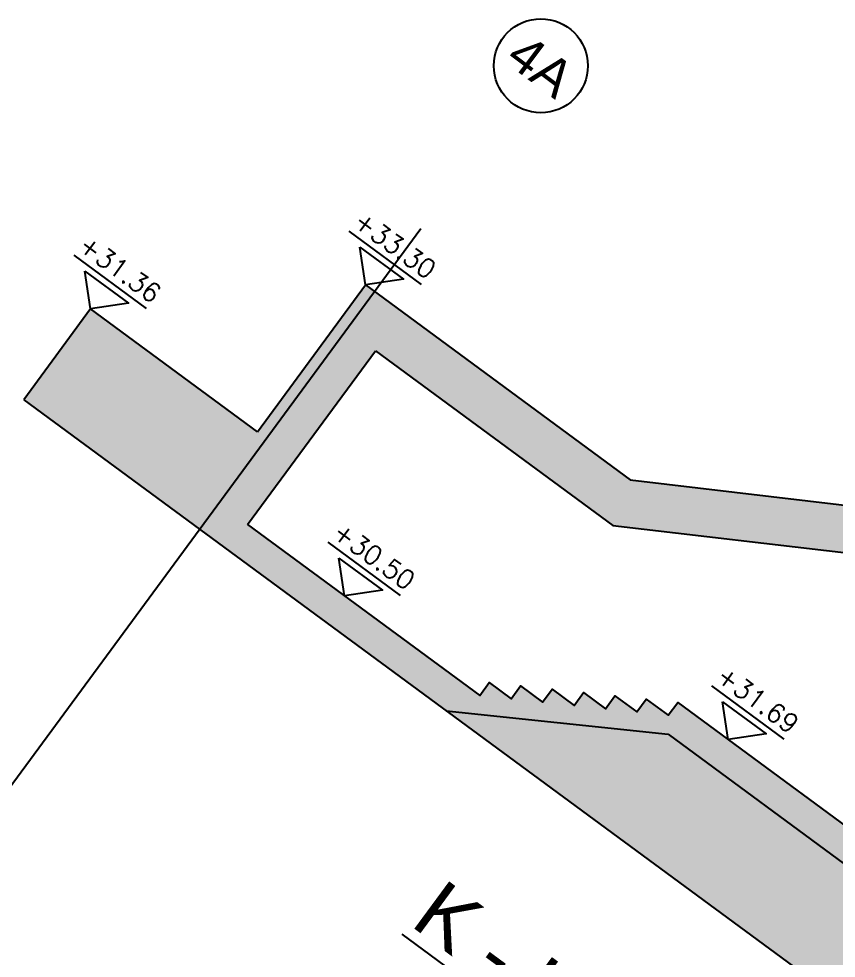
# Model space of a CAD drawing. Header units: millimetres. Extents: x 400392 to 401186, y 4543812 to 4544115.
# Drawn here: x 400753.24 to 400761.94, y 4544085.73 to 4544095.73 of the extents above; entities that cross this region are included whole.
import ezdxf
from ezdxf.enums import TextEntityAlignment as Align

# ---------------------------------------------------------------- set-up
doc = ezdxf.new("R2010")
doc.units = ezdxf.units.MM
for name, pattern in [('AKS', [3, 2.5, -0.25, 0, -0.25]), ('CONTINU', [0]), ('HIDDEN', [0.375, 0.25, -0.125])]:
    doc.linetypes.add(name, pattern=pattern)
for name, color, linetype in [('aks prota', 2, 'AKS'), ('caks prota', 4, 'Continuous'), ('kesit prota', 1, 'Continuous'), ('kesit tarama prota', 252, 'Continuous'), ('kot prota', 4, 'Continuous'), ('merdiven prota', 2, 'Continuous'), ('PRT-CST-rc_level', 6, 'Continuous'), ('PRT-CST-rc_levermark', 4, 'Continuous'), ('taks prota', 7, 'Continuous'), ('tplan prota', 7, 'Continuous')]:
    doc.layers.add(name, color=color, linetype=linetype)
doc.styles.add('Arial', font='Arial.ttf')
doc.styles.add('OLCU', font='romanstw.shx')
doc.styles.add('TAKS', font='Arial Unicode.ttf')

# ---------------------------------------------------------------- blocks, each defined once
blk = doc.blocks.new('KOTK5')
at = {"layer": 'PRT-CST-rc_levermark'}
blk.add_line((216.7, 160), (-213.3, 160), dxfattribs=at)
blk.add_lwpolyline([(130, 130), (-130, 130), (0, 0)], close=True, dxfattribs=at)
at = {"layer": 'PRT-CST-rc_level', "style": 'OLCU'}
blk.add_attdef('000.00', text='', height=90, dxfattribs=at).set_placement((0, 193.1), align=Align.CENTER)
blk = doc.blocks.new('K-K Kesiti')
at = {"layer": 'kesit tarama prota'}
h = blk.add_hatch(color=256, dxfattribs=at)
h.dxf.hatch_style = 1
h.paths.add_polyline_path([(401472.2186, 4543999.3071), (401469.1106, 4543999.3071), (401469.1106, 4544002.5471), (401468.6107, 4544002.5471), (401468.6103, 4544002.3601), (401468.3203, 4544002.3601), (401468.3203, 4544002.1901), (401468.0303, 4544002.1901), (401468.0303, 4544002.0201), (401467.7403, 4544002.0201), (401467.7403, 4544001.8501), (401467.4503, 4544001.8501), (401467.4503, 4544001.6801), (401467.1603, 4544001.6801), (401467.1603, 4544001.5101), (401466.8703, 4544001.5101), (401466.8703, 4544001.3401), (401466.5803, 4544001.3401), (401466.5803, 4544001.1701), (401466.2903, 4544001.1701), (401466.2903, 4544001.0001), (401466.0003, 4544001.0001), (401466.0003, 4544000.8301), (401465.7103, 4544000.8301), (401465.7103, 4544000.6601), (401465.4203, 4544000.6601), (401465.4203, 4544000.4901), (401465.1303, 4544000.4901), (401465.1303, 4544000.3201), (401464.8403, 4544000.3201), (401464.8403, 4544000.1501), (401464.5503, 4544000.1501), (401464.5503, 4543999.9801), (401464.2603, 4543999.9801), (401464.2603, 4543999.8101), (401463.9703, 4543999.8101), (401463.9703, 4543999.6401), (401460.7399, 4543999.6401), (401460.7399, 4543999.4701), (401460.4499, 4543999.4701), (401460.4499, 4543999.3001), (401460.1599, 4543999.3001), (401460.1599, 4543999.1301), (401459.8699, 4543999.1301), (401459.8699, 4543998.9601), (401459.5799, 4543998.9601), (401459.5799, 4543998.7901), (401459.2899, 4543998.7901), (401459.2899, 4543998.6201), (401458.9999, 4543998.6201), (401458.9999, 4543998.4501), (401455.9299, 4543998.4501), (401455.9299, 4544000.7471), (401459.0658, 4544000.7471), (401461.3481, 4544002.0471), (401463.9579, 4544002.0471), (401463.9579, 4544002.5471), (401461.2122, 4544002.5471), (401458.9299, 4544001.2471), (401455.4299, 4544001.2471), (401455.4299, 4543999.3071), (401453.2252, 4543999.3071), (401453.2252, 4543998.1071), (401472.2186, 4543998.1071)])
h.paths.add_polyline_path([(401463.7978, 4543999.3071), (401468.6106, 4544002.1285), (401468.6106, 4543999.3071)], flags=16)
at = {"layer": 'aks prota', "ltscale": 10}
blk.add_line((401455.5499, 4543977.0807), (401455.5499, 4544003.7327), dxfattribs=at)
at = {"layer": 'caks prota', "ltscale": 0.05}
blk.add_circle((401455.5499, 4544004.2327), 0.5, dxfattribs=at)
at = {"layer": 'kesit prota', "color": 1}
for p, q in [((401459.0658, 4544000.7471), (401461.3481, 4544002.0471)), ((401455.4299, 4543999.3071), (401455.4299, 4544001.2471)), ((401455.9299, 4543998.4501), (401455.9299, 4544000.7471)), ((401455.9299, 4544000.7471), (401459.0658, 4544000.7471)), ((401455.4299, 4543999.3071), (401453.2252, 4543999.3071))]:
    blk.add_line(p, q, dxfattribs=at)
for points in [[(401455.4299, 4544001.2471), (401458.9299, 4544001.2471), (401461.2122, 4544002.5471), (401463.9579, 4544002.5471), (401463.9579, 4544002.0471)], [(401455.9299, 4543998.4501), (401458.9999, 4543998.4501), (401458.9999, 4543998.6201), (401459.2899, 4543998.6201), (401459.2899, 4543998.7901), (401459.5799, 4543998.7901), (401459.5799, 4543998.9601), (401459.8699, 4543998.9601), (401459.8699, 4543999.1301), (401460.1599, 4543999.1301), (401460.1599, 4543999.3001), (401460.4499, 4543999.3001), (401460.4499, 4543999.4701), (401460.7399, 4543999.4701), (401460.7399, 4543999.6401), (401463.9703, 4543999.6401)], [(401453.2252, 4543998.1071), (401472.2186, 4543998.1071)]]:
    blk.add_lwpolyline(points, dxfattribs=at)
at = {"layer": 'merdiven prota', "linetype": 'HIDDEN', "ltscale": 10}
for points in [[(401453.2252, 4543999.3071), (401453.2252, 4543998.1071)], [(401458.8103, 4543998.1071), (401460.8574, 4543999.3071)], [(401460.8574, 4543999.3071), (401463.7978, 4543999.3071)]]:
    blk.add_lwpolyline(points, dxfattribs=at)
at = {"layer": 'kot prota', "linetype": 'CONTINU', "ltscale": 0.1}
ref = blk.add_blockref('KOTK5', (401455.4299, 4544001.2471), dxfattribs=dict(at, xscale=-0.002222222222222222, yscale=0.002222222222222222, zscale=0.002222222222222222, rotation=359.9999999999036))
ref.add_attrib('000.00', '+33.30', dxfattribs={"layer": 'PRT-CST-rc_level', "height": 0.2, "style": 'OLCU'}).set_placement((401455.4299, 4544001.6763), align=Align.CENTER)
ref = blk.add_blockref('KOTK5', (401461.4084, 4543999.6401), dxfattribs=dict(at, xscale=-0.002222222222222222, yscale=0.002222222222222222, zscale=0.002222222222222222, rotation=359.9999999999036))
ref.add_attrib('000.00', '+31.69', dxfattribs={"layer": 'PRT-CST-rc_level', "height": 0.2, "style": 'OLCU'}).set_placement((401461.4084, 4544000.0693), align=Align.CENTER)
ref = blk.add_blockref('KOTK5', (401453.2252, 4543999.3071), dxfattribs=dict(at, xscale=-0.002222222222222222, yscale=0.002222222222222222, zscale=0.002222222222222222, rotation=359.9999999999036))
ref.add_attrib('000.00', '+31.36', dxfattribs={"layer": 'PRT-CST-rc_level', "height": 0.2, "style": 'OLCU'}).set_placement((401453.2252, 4543999.7363), align=Align.CENTER)
ref = blk.add_blockref('KOTK5', (401457.2132, 4543998.4501), dxfattribs=dict(at, xscale=-0.002222222222222222, yscale=0.002222222222222222, zscale=0.002222222222222222, rotation=359.9999999999036))
ref.add_attrib('000.00', '+30.50', dxfattribs={"layer": 'PRT-CST-rc_level', "height": 0.2, "style": 'OLCU'}).set_placement((401457.2132, 4543998.8793), align=Align.CENTER)
at = {"layer": 'taks prota', "style": 'TAKS'}
blk.add_text('4A', height=0.4, rotation=359.50517, dxfattribs=at).set_placement((401455.5499, 4544004.2327), align=Align.MIDDLE_CENTER)
at = {"layer": 'tplan prota', "style": 'Arial'}
blk.add_text('%%UK - K KESİTİ', height=0.625, dxfattribs=at).set_placement((401462.313, 4543996.4285), align=Align.MIDDLE)

msp = doc.modelspace()

# ---------------------------------------------------------------- block references
at = {"rotation": 323.6371180962271}
msp.add_blockref('K-K Kesiti', (-2616652.5094, 1122930.21436), dxfattribs=at)

doc.saveas('drawing.dxf')
